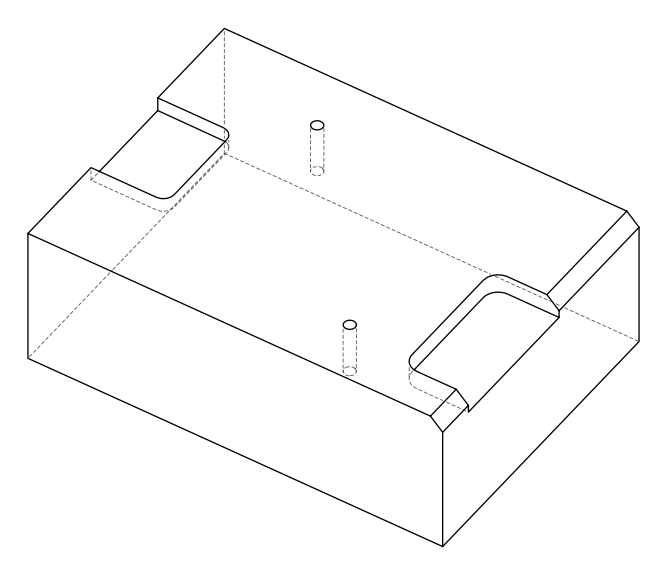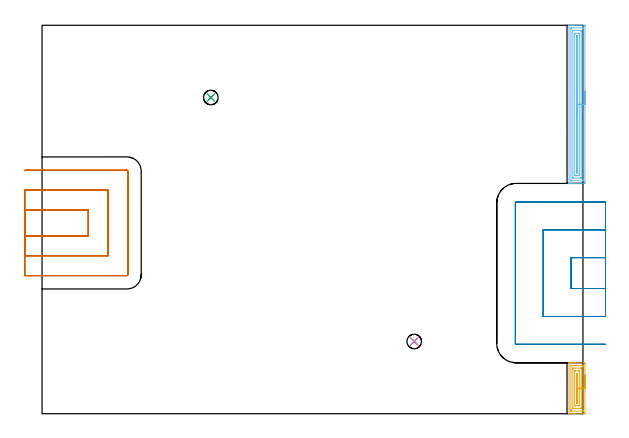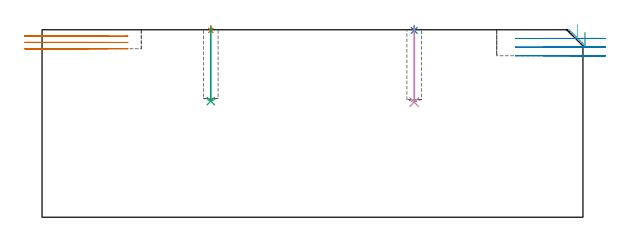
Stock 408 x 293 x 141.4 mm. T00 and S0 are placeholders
(PLAN: 8 operations, 4 tool changes, 16.2 min)
(1 SPOT_DRILL | STEP1POCKET | NXT0321_9005460120000 | 0.03 min | 1 mm3)
(2 SPOT_DRILL_1 | STEP1POCKET_1 | NXT0321_9005460120000 | 0.03 min | 1 mm3)
(3 DRILL_BLIND_HOLE_INTO_CENTER | STEP1POCKET | NXT0301_081 | 0.22 min | 4965 mm3)
(4 DRILL_BLIND_HOLE_INTO_CENTER_1 | STEP1POCKET_1 | NXT0301_081 | 0.23 min | 5041 mm3)
(5 AREA_MILL | FG_CHAMFER_SURFACE | UGT0205_001 | 1.73 min | 3236 mm3)
(6 AREA_MILL_1 | FG_CHAMFER_SURFACE_1 | UGT0205_001 | 4.97 min | 9060 mm3)
(7 MILL_SLOT | SLOT_PARTIAL_RECTANGULAR | UGT0201_104 | Follow Part, ap 5, ae 75% | 4.46 min | 105833 mm3)
(8 MILL_SLOT_1 | SLOT_PARTIAL_RECTANGULAR_1 | UGT0201_006 | Follow Part, ap 7, ae 75% | 4.56 min | 169664 mm3)
(TOOL NXT0321_9005460120000 | NC Spot Drill, 142deg, 12mm, Carbide, Uncoated | D12 PA142 FL30 Z2)
(TOOL NXT0301_081 | Carbide Drill 11mm [860.1-1100-033A1-MM 2214] | D11 PA140 FL55 Z2)
(TOOL UGT0205_001 | Chamfer Mill 20 x 3 x 45 deg. | D20 FL50 Z2)
(TOOL UGT0201_104 | End Mill 20 mm | D20 FL22 Z2)
(TOOL UGT0201_006 | End Mill 28 mm | D28 FL25 Z2)
(OP 1 SPOT_DRILL)
G17 G21 G94 G90
T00 M6
G54
G17 G0 G90 X127.3 Y238.5 S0 M3
G43 Z151.4 H0
G94 G81 G98 Z140.927 F250. R144.4
G80
M5
M2
(OP 2 SPOT_DRILL_1)
G17 G21 G94 G90
T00 M6
G54
G17 G0 G90 X280.7 Y54.5 S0 M3
G43 Z151.4 H0
G94 G81 G98 Z140.927 F250. R144.4
G80
M5
M2
(OP 3 DRILL_BLIND_HOLE_INTO_CENTER)
G17 G21 G94 G90
T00 M6
G54
G17 G0 G90 X127.3 Y238.5 S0 M3
G43 Z151.4 H1
G94 G81 G98 Z87.6 F250. R143.4
G80
M5
M2
(OP 4 DRILL_BLIND_HOLE_INTO_CENTER_1)
G17 G21 G94 G90
T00 M6
G54
G17 G0 G90 X280.7 Y54.5 S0 M3
G43 Z151.4 H1
G94 G81 G98 Z86.8 F250. R143.4
G80
M5
M2
(OP 5 AREA_MILL)
G17 G21 G94 G90
T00 M6
G54
G17 G0 G90 X409.5 Y29.2 S1061 M3
G43 Z151.4 H0
Z139.4
G94 G1 Y29.162 Z138.528 F250.
Y29.048 Z137.664
Y28.859 Z136.812
Y28.597 Z135.98
Y28.263 Z135.174
Y27.86 Z134.4
Y27.391 Z133.664
Y26.86 Z132.972
Y26.271 Z132.329
Y25.628 Z131.74
Y24.936 Z131.208
Y24.2 Z130.74
Y23.426 Z130.337
Y22.62 Z130.003
Y21.788 Z129.741
Y20.936 Z129.552
Y20.072 Z129.438
Y19.2 Z129.4
Y0.547
X409.497 Y0.216 Z129.401
X409.492 Y0.01 Z129.404
X409.172 Y0. Z129.724
X402.191 Z136.703
X401.52 Z137.378
X401.318 Z137.579
X399.573 Z139.323
X399.17 Z139.728
X397.651 Z141.247
X397.575 Y0.001 Z141.317
X397.548 Y0.002 Z141.344
X397.503 Y0.01 Z141.389
X397.5 Y0.103 Z141.4
Y38.298
X397.503 Y38.39 Z141.389
X397.548 Y38.398 Z141.344
X397.575 Y38.399 Z141.317
X397.651 Y38.4 Z141.247
X398.231 Z140.668
X399.17 Z139.728
X399.573 Z139.323
X399.775 Z139.122
X401.52 Z137.378
X402.191 Z136.703
X408.635 Z130.261
X409.172 Y38.396 Z129.724
X409.492 Y38.39 Z129.404
X409.499 Y37.853 Z129.401
X409.5 Y37.52 Z129.4
Y19.2
X408.086 Z130.814
X408.085 Y2.155 Z130.815
X408.084 Y2.072 Z130.816
X408.082 Y2.031 Z130.818
X408.08 Y2.017 Z130.82
X408.061 Y2.01 Z130.839
X407.742 Y2.002 Z131.158
X407.427 Y2.001 Z131.473
X406.872 Y2. Z132.028
X399.573 Y2.001 Z139.327
X399.014 Y2.004 Z139.886
X398.945 Y2.01 Z139.955
X398.921 Y2.025 Z139.979
X398.918 Y2.102 Z139.982
X398.916 Y2.323 Z139.984
X398.914 Y2.994 Z139.986
Y3.211
X398.915 Y36.244 Z139.985
X398.916 Y36.328 Z139.984
X398.918 Y36.369 Z139.982
X398.92 Y36.383 Z139.98
X398.939 Y36.39 Z139.961
X399.258 Y36.398 Z139.642
X399.573 Y36.399 Z139.327
X400.128 Y36.4 Z138.772
X407.427 Y36.399 Z131.473
X407.986 Y36.396 Z130.914
X408.055 Y36.39 Z130.845
X408.079 Y36.374 Z130.821
X408.082 Y36.298 Z130.818
X408.084 Y36.077 Z130.816
X408.086 Y35.406 Z130.814
Y35.189
Y19.2
X406.672 Z132.228
Y4.869
X406.669 Y4.1 Z132.231
X406.667 Y4.041 Z132.233
X406.665 Y4.017 Z132.235
X406.645 Y4.007 Z132.255
X406.554 Y4.005 Z132.346
X405.779 Y4. Z133.121
X400.543 Y4.001 Z138.357
X400.446 Y4.004 Z138.454
X400.349 Y4.01 Z138.551
X400.334 Y4.015 Z138.566
X400.332 Y4.029 Z138.568
X400.33 Y4.06 Z138.57
X400.329 Y4.1 Z138.571
X400.328 Y4.219 Z138.572
X400.329 Y33.531 Z138.571
X400.331 Y34.3 Z138.569
X400.333 Y34.359 Z138.567
X400.335 Y34.383 Z138.565
X400.355 Y34.393 Z138.545
X400.446 Y34.395 Z138.454
X401.221 Y34.4 Z137.679
X406.457 Y34.399 Z132.443
X406.554 Y34.396 Z132.346
X406.651 Y34.39 Z132.249
X406.666 Y34.385 Z132.234
X406.668 Y34.371 Z132.232
X406.67 Y34.34 Z132.23
X406.671 Y34.3 Z132.229
X406.672 Y34.181 Z132.228
Y19.2
X405.257 Z133.643
Y6.309
X405.255 Y6.156 Z133.645
X405.25 Y6.035 Z133.65
X405.248 Y6.009 Z133.652
X405.231 Y6.007 Z133.669
X405.184 Y6.004 Z133.716
X404.809 Y6. Z134.091
X404.687 Z134.213
X402.191 Z136.709
X402.069 Z136.831
X401.819 Y6.003 Z137.081
X401.758 Y6.007 Z137.142
X401.749 Y6.011 Z137.151
X401.746 Y6.017 Z137.154
X401.744 Y6.038 Z137.156
X401.743 Y6.086 Z137.157
Y6.333
Y32.091
X401.745 Y32.244 Z137.155
X401.75 Y32.364 Z137.15
X401.752 Y32.391 Z137.148
X401.769 Y32.393 Z137.131
X401.816 Y32.396 Z137.084
X402.191 Y32.4 Z136.709
X402.313 Z136.587
X404.809 Z134.091
X404.931 Z133.969
X405.181 Y32.397 Z133.719
X405.242 Y32.392 Z133.658
X405.251 Y32.389 Z133.649
X405.254 Y32.383 Z133.646
X405.256 Y32.362 Z133.644
X405.257 Y32.314 Z133.643
Y32.067
Y19.2
X403.843 Z135.057
Y8.488
X403.84 Y8.118 Z135.06
X403.838 Y8.027 Z135.062
X403.837 Y8.012 Z135.063
X403.802 Y8.008 Z135.098
X403.735 Y8.003 Z135.165
X403.595 Y8.001 Z135.306
X403.254 Y8.004 Z135.646
X403.177 Y8.007 Z135.723
X403.164 Y8.01 Z135.736
X403.162 Y8.02 Z135.738
X403.159 Y8.057 Z135.741
X403.158 Y8.134 Z135.742
Y29.859
X403.161 Y30.208 Z135.739
X403.164 Y30.374 Z135.736
X403.235 Y30.39 Z135.665
X403.408 Y30.397 Z135.492
X403.746 Y30.396 Z135.154
X403.823 Y30.393 Z135.077
X403.836 Y30.39 Z135.064
X403.838 Y30.38 Z135.062
X403.841 Y30.343 Z135.059
X403.842 Y30.265 Z135.058
X403.843 Y19.2 Z135.057
Y18.328 Z135.095
Y17.463 Z135.209
Y16.612 Z135.398
Y15.78 Z135.66
Y14.974 Z135.994
Y14.2 Z136.397
Y13.464 Z136.865
Y12.772 Z137.396
Y12.129 Z137.986
Y11.54 Z138.629
Y11.008 Z139.321
Y10.54 Z140.057
Y10.137 Z140.831
Y9.803 Z141.637
Y9.541 Z142.469
Y9.352 Z143.32
Y9.238 Z144.185
Y9.2 Z145.057
G0 Z151.4
M5
M2
(OP 6 AREA_MILL_1)
G17 G21 G94 G90
T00 M6
G54
G17 G0 G90 X409.5 Y243.35 S1061 M3
G43 Z151.4 H0
Z139.4
G94 G1 Y243.312 Z138.528 F250.
Y243.198 Z137.664
Y243.009 Z136.812
Y242.747 Z135.98
Y242.413 Z135.174
Y242.01 Z134.4
Y241.542 Z133.664
Y241.01 Z132.972
Y240.421 Z132.329
Y239.778 Z131.74
Y239.086 Z131.208
Y238.35 Z130.74
Y237.576 Z130.337
Y236.77 Z130.003
Y235.938 Z129.741
Y235.086 Z129.552
Y234.222 Z129.438
Y233.35 Z129.4
Y174.889
X409.499 Y174.33 Z129.401
X409.497 Y173.997 Z129.402
X409.494 Y173.71 Z129.404
X409.172 Y173.7 Z129.725
X400.446 Z138.449
X399.058 Z139.838
X398.701 Z140.194
X397.769 Z141.131
X397.634 Z141.258
X397.548 Z141.343
X397.503 Y173.709 Z141.388
X397.5 Y173.883 Z141.4
Y292.817
X397.502 Y292.99 Z141.389
X397.632 Y292.997 Z141.26
X397.769 Y293. Z141.131
X397.985 Z140.915
X398.701 Z140.194
X399.931 Z138.966
X400.446 Z138.449
X401.061 Z137.834
X409.172 Z129.725
X409.433 Y292.996 Z129.464
X409.492 Y292.99 Z129.405
X409.499 Y292.929 Z129.399
X409.5 Y292.37 Z129.4
Y233.35
X408.086 Z130.814
X408.085 Y176.338 Z130.815
X408.084 Y176.119 Z130.816
X408.079 Y175.782 Z130.821
X408.074 Y175.71 Z130.826
X407.972 Y175.705 Z130.928
X407.835 Y175.701 Z131.065
X399.573 Y175.7 Z139.327
X399.108 Y175.701 Z139.792
X398.958 Y175.707 Z139.942
X398.929 Y175.709 Z139.971
X398.921 Y175.761 Z139.979
X398.917 Y175.897 Z139.983
X398.915 Y176.119 Z139.985
Y290.362
X398.916 Y290.581 Z139.984
X398.921 Y290.918 Z139.979
X398.926 Y290.99 Z139.974
X399.028 Y290.995 Z139.872
X399.165 Y290.999 Z139.735
X407.427 Y291. Z131.473
X407.892 Y290.999 Z131.008
X408.042 Y290.993 Z130.858
X408.071 Y290.991 Z130.829
X408.079 Y290.939 Z130.821
X408.083 Y290.803 Z130.817
X408.085 Y290.581 Z130.815
X408.086 Y233.35 Z130.814
X406.672 Z132.228
X406.671 Y177.907 Z132.229
X406.67 Y177.788 Z132.23
X406.668 Y177.748 Z132.232
X406.665 Y177.721 Z132.235
X406.653 Y177.71 Z132.247
X406.554 Y177.708 Z132.346
X405.883 Y177.701 Z133.017
X400.647 Z138.253
X400.446 Y177.705 Z138.454
X400.379 Y177.71 Z138.521
X400.335 Y177.716 Z138.565
X400.333 Y177.787 Z138.567
X400.33 Y177.907 Z138.57
X400.329 Y178.027 Z138.571
Y288.793
X400.33 Y288.912 Z138.57
X400.332 Y288.952 Z138.568
X400.335 Y288.979 Z138.565
X400.347 Y288.99 Z138.553
X400.446 Y288.992 Z138.454
X401.117 Y288.999 Z137.783
X406.353 Z132.547
X406.554 Y288.995 Z132.346
X406.621 Y288.99 Z132.279
X406.665 Y288.984 Z132.235
X406.667 Y288.913 Z132.233
X406.67 Y288.793 Z132.23
X406.671 Y288.673 Z132.229
X406.672 Y233.35 Z132.228
X405.257 Z133.643
Y181.025
X405.256 Y180.59 Z133.644
X405.251 Y180.137 Z133.649
X405.236 Y179.71 Z133.664
X404.809 Y179.7 Z134.091
X402.191 Z136.709
X401.765 Y179.71 Z137.135
X401.75 Y179.849 Z137.15
X401.745 Y180.153 Z137.155
X401.743 Y180.59 Z137.157
Y181.05
Y285.675
X401.744 Y286.11 Z137.156
X401.749 Y286.562 Z137.151
X401.764 Y286.99 Z137.136
X402.191 Y287. Z136.709
X404.809 Z134.091
X405.235 Y286.99 Z133.665
X405.25 Y286.851 Z133.65
X405.255 Y286.547 Z133.645
X405.257 Y286.11 Z133.643
Y285.65
Y233.35
X403.843 Z135.057
Y182.306
X403.841 Y181.943 Z135.059
X403.838 Y181.762 Z135.062
X403.836 Y181.72 Z135.064
X403.83 Y181.71 Z135.07
X403.806 Y181.707 Z135.094
X403.724 Y181.702 Z135.176
X403.225 Y181.708 Z135.675
X403.169 Y181.71 Z135.731
X403.164 Y181.779 Z135.736
X403.161 Y181.946 Z135.739
X403.157 Y182.283 Z135.743
X403.158 Y284.225 Z135.742
X403.159 Y284.321 Z135.741
X403.176 Y284.99 Z135.724
X403.279 Y284.995 Z135.621
X403.775 Y284.992 Z135.125
X403.831 Y284.99 Z135.069
X403.836 Y284.921 Z135.064
X403.839 Y284.754 Z135.061
X403.843 Y284.417 Z135.057
Y233.35
Y232.478 Z135.095
Y231.613 Z135.209
Y230.762 Z135.398
Y229.93 Z135.66
Y229.124 Z135.994
Y228.35 Z136.397
Y227.614 Z136.865
Y226.922 Z137.396
Y226.279 Z137.986
Y225.69 Z138.629
Y225.158 Z139.321
Y224.69 Z140.057
Y224.287 Z140.831
Y223.953 Z141.637
Y223.691 Z142.469
Y223.502 Z143.32
Y223.388 Z144.185
Y223.35 Z145.057
G0 Z151.4
M5
M2
(OP 7 MILL_SLOT)
G17 G21 G94 G90
T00 M6
G54
G17 G0 G90 X-13. Y134.1 S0 M3
G43 Z151.4 H0
Z136.633
G94 G1 X-10. F250.
X34.8 F500.
Y153.7
X-10.
X-13. F250.
Y119.1
X-10.
X49.8 F500.
Y168.7
X-10.
X-13. F250.
Y104.1
X-10.
X64. F500.
G3 X64.8 Y104.9 R0.8
G1 Y182.9
G3 X64. Y183.7 R0.8
G1 X-10.
X-13. F250.
G0 Y134.1 Z131.867
G1 X-10.
X34.8 F500.
Y153.7
X-10.
X-13. F250.
Y119.1
X-10.
X49.8 F500.
Y168.7
X-10.
X-13. F250.
Y104.1
X-10.
X64. F500.
G3 X64.8 Y104.9 R0.8
G1 Y182.9
G3 X64. Y183.7 R0.8
G1 X-10.
X-13. F250.
G0 Y134.1 Z127.1
G1 X-10.
X34.8 F500.
Y153.7
X-10.
X-13. F250.
Y119.1
X-10.
X49.8 F500.
Y168.7
X-10.
X-13. F250.
Y104.1
X-10.
X64. F500.
G3 X64.8 Y104.9 R0.8
G1 Y182.9
G3 X64. Y183.7 R0.8
G1 X-10.
X-13. F250.
G0 Z151.4
M5
M2
(OP 8 MILL_SLOT_1)
G17 G21 G94 G90
T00 M6
G54
G17 G0 G90 X425. Y117.7 S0 M3
G43 Z151.4 H0
Z134.867
G94 G1 X422. F250.
X399. F500.
Y94.4
X422.
X425. F250.
Y138.7
X422.
X378. F500.
Y73.4
X422.
X425. F250.
Y159.7
X422.
X357.6 F500.
G3 X357. Y159.1 R0.6
G1 Y53.
G3 X357.6 Y52.4 R0.6
G1 X422.
X425. F250.
G0 Y117.7 Z128.333
G1 X422.
X399. F500.
Y94.4
X422.
X425. F250.
Y138.7
X422.
X378. F500.
Y73.4
X422.
X425. F250.
Y159.7
X422.
X357.6 F500.
G3 X357. Y159.1 R0.6
G1 Y53.
G3 X357.6 Y52.4 R0.6
G1 X422.
X425. F250.
G0 Y117.7 Z121.8
G1 X422.
X399. F500.
Y94.4
X422.
X425. F250.
Y138.7
X422.
X378. F500.
Y73.4
X422.
X425. F250.
Y159.7
X422.
X357.6 F500.
G3 X357. Y159.1 R0.6
G1 Y53.
G3 X357.6 Y52.4 R0.6
G1 X422.
X425. F250.
G0 Z151.4
M5
M2
